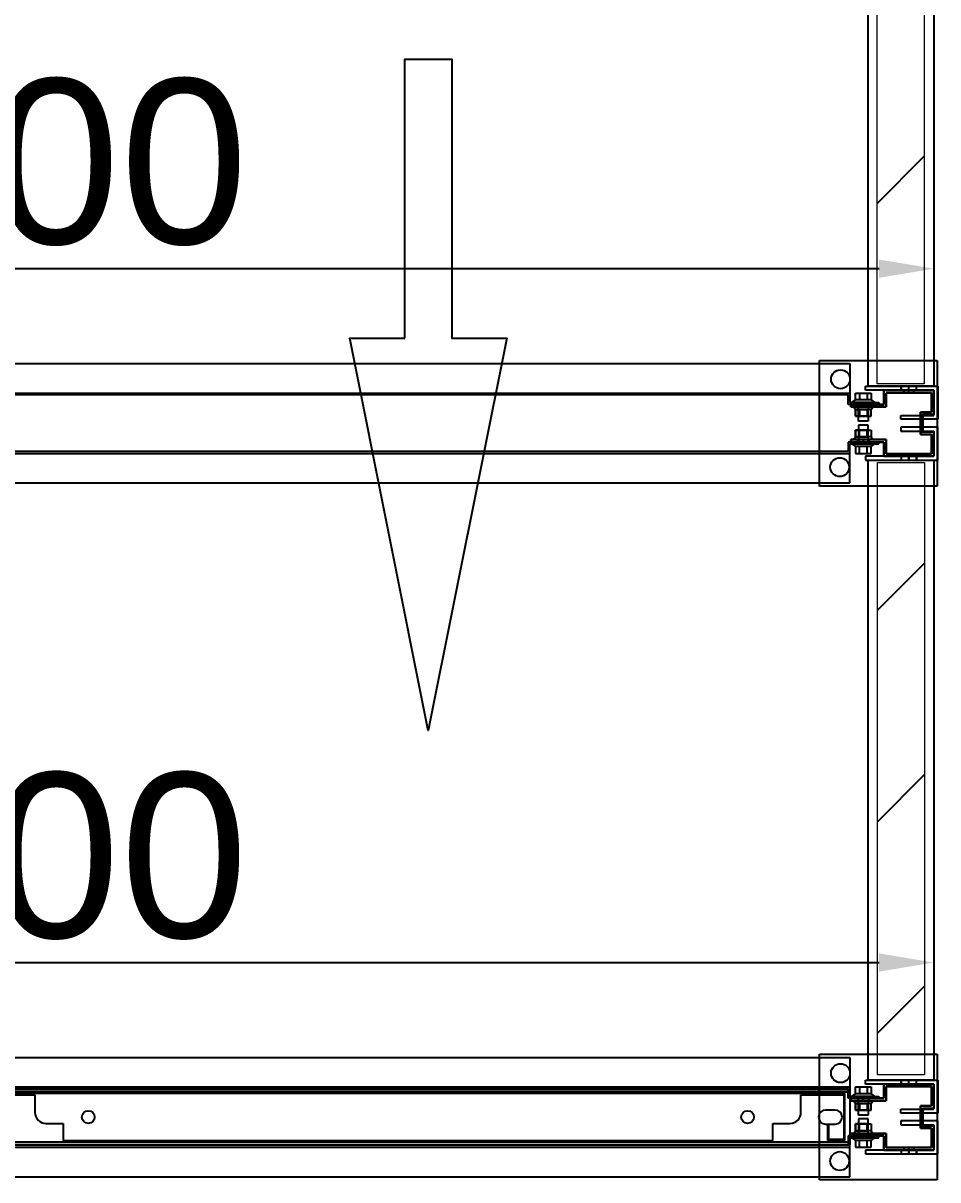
# Model space of a CAD drawing. Header units: millimetres. Extents: x 15382 to 37298, y 7351 to 31127.
# Drawn here: x 31475 to 32057, y 20305 to 21041 of the extents above; entities that cross this region are included whole.
import ezdxf

# ---------------------------------------------------------------- set-up
doc = ezdxf.new("R2010")
doc.units = ezdxf.units.MM
doc.layers.add('10', color=40, linetype='Continuous', lineweight=0)
for name, color, linetype in [('111', 7, 'Continuous'), ('113', 3, 'Continuous'), ('114', 6, 'Continuous'), ('115', 30, 'Continuous'), ('116', 12, 'Continuous'), ('444-2', 5, 'Continuous'), ('544-1', 40, 'Continuous'), ('6', 7, 'Continuous'), ('M40', 3, 'Continuous'), ('M6', 7, 'Continuous'), ('動線', 6, 'Continuous'), ('標註', 252, 'Continuous')]:
    doc.layers.add(name, color=color, linetype=linetype)
doc.styles.get("Standard").update_dxf_attribs({"font": 'arial.ttf'})
doc.dimstyles.new('ISO-25', dxfattribs={"dimtxt": 2.5, "dimasz": 2.5, "dimexe": 1.25, "dimexo": 0.625, "dimtad": 1, "dimtxsty": 'Standard', "dimcen": 2.5, "dimadec": 0, "dimazin": 0, "dimtfac": 1, "dimtmove": 0, "dimatfit": 3, "dimfxl": 1, "dimarcsym": 0})

# ---------------------------------------------------------------- blocks, each defined once
blk = doc.blocks.new('*D668')
at = {"layer": 'Defpoints', "color": 0, "transparency": 16777216}
for p in [(32054.82, 20885.02), (32054.82, 20885.02), (30854.82, 20778.73)]:
    blk.add_point(p, dxfattribs=at)
at = {"layer": '標註', "color": 0, "lineweight": -2, "transparency": 16777216}
for p, q in [((30854.82, 20785.73), (30854.82, 20920.02)), ((30889.82, 20885.02), (32019.82, 20885.02)), ((32054.82, 20878.02), (32054.82, 20850.02))]:
    blk.add_line(p, q, dxfattribs=at)
at = {"layer": '標註', "color": 0, "transparency": 16777216}
for points in [[(30889.82, 20890.85), (30889.82, 20879.18), (30854.82, 20885.02)], [(32019.82, 20890.85), (32019.82, 20879.18), (32054.82, 20885.02)]]:
    blk.add_solid(points, dxfattribs=at)
at = {"layer": '標註', "color": 0, "transparency": 16777216, "insert": (31454.82, 20952.63), "char_height": 105, "attachment_point": 5}
blk.add_mtext('1200', dxfattribs=at)
blk = doc.blocks.new('*D658')
at = {"layer": 'Defpoints', "color": 0, "transparency": 16777216}
for p in [(32054.82, 20443.02), (32054.82, 20443.02), (30854.82, 20336.73)]:
    blk.add_point(p, dxfattribs=at)
at = {"layer": '標註', "color": 0, "lineweight": -2, "transparency": 16777216}
for p, q in [((30854.82, 20343.73), (30854.82, 20478.02)), ((30889.82, 20443.02), (32019.82, 20443.02)), ((32054.82, 20436.02), (32054.82, 20408.02))]:
    blk.add_line(p, q, dxfattribs=at)
at = {"layer": '標註', "color": 0, "transparency": 16777216}
for points in [[(30889.82, 20448.85), (30889.82, 20437.18), (30854.82, 20443.02)], [(32019.82, 20448.85), (32019.82, 20437.18), (32054.82, 20443.02)]]:
    blk.add_solid(points, dxfattribs=at)
at = {"layer": '標註', "color": 0, "transparency": 16777216, "insert": (31454.82, 20510.63), "char_height": 105, "attachment_point": 5}
blk.add_mtext('1200', dxfattribs=at)

msp = doc.modelspace()

# ---------------------------------------------------------------- linework, layer by layer
at = {"layer": '10'}
for p, q in [((32018.586, 20811.565), (32018.586, 21531.565)), ((32048.586, 21531.565), (32048.586, 20811.565)), ((32048.586, 20811.565), (32018.586, 20811.565)), ((32018.818, 20371.565), (32018.818, 20761.565)), ((32018.818, 20761.565), (32048.818, 20761.565)), ((32048.818, 20761.565), (32048.818, 20371.565)), ((32048.818, 20371.565), (32018.818, 20371.565))]:
    msp.add_line(p, q, dxfattribs=at)
at = {"layer": '111'}
for p, q in [((30907.317, 20362.165), (32001.317, 20362.165)), ((32001.317, 20362.165), (32001.317, 20326.965)), ((31991.817, 20349.065), (31985.817, 20349.065)), ((31981.317, 20344.565), (31981.317, 20344.565)), ((31985.817, 20340.065), (31991.817, 20340.065)), ((31996.317, 20344.565), (31996.317, 20344.565)), ((32001.317, 20326.965), (30907.317, 20326.965))]:
    msp.add_line(p, q, dxfattribs=at)
for centre, start, end in [((31985.817, 20344.565), 90, 180), ((31991.817, 20344.565), 0, 90), ((31985.817, 20344.565), 180, 270), ((31991.817, 20344.565), 270, 0)]:
    msp.add_arc(centre, 4.5, start, end, dxfattribs=at)
at = {"layer": '113'}
for p, q in [((31981.817, 20746.565), (31981.817, 20826.565)), ((31981.817, 20826.565), (32056.817, 20826.565)), ((32056.817, 20826.565), (32056.817, 20746.565)), ((32056.817, 20746.565), (31981.817, 20746.565)), ((31981.817, 20304.565), (31981.817, 20384.565)), ((31981.817, 20384.565), (32056.817, 20384.565)), ((32056.817, 20384.565), (32056.817, 20304.565)), ((32056.817, 20304.565), (31981.817, 20304.565))]:
    msp.add_line(p, q, dxfattribs=at)
at = {"layer": '113', "lineweight": -3}
for centre in [(31995.317, 20814.565), (31994.817, 20758.565), (31995.317, 20372.565), (31994.817, 20316.565)]:
    msp.add_circle(centre, 6, dxfattribs=at)
at = {"layer": '114'}
for points in [[(32012.817, 20810.065), (32012.817, 21535.065), (32054.817, 21535.065), (32054.817, 20810.065)], [(32012.817, 20368.065), (32012.817, 20763.065), (32054.817, 20763.065), (32054.817, 20368.065)]]:
    msp.add_lwpolyline(points, close=True, dxfattribs=at)
at = {"layer": '115'}
for p, q in [((30908.317, 20824.565), (32001.317, 20824.565)), ((32001.317, 20824.565), (32001.317, 20799.765)), ((30908.317, 20805.765), (32001.317, 20805.765)), ((32000.117, 20804.565), (30909.517, 20804.565)), ((32000.117, 20804.565), (30909.517, 20804.565)), ((32000.117, 20798.565), (32000.117, 20804.565)), ((32000.117, 20798.565), (32000.117, 20804.565)), ((32001.317, 20805.765), (32001.317, 20799.765)), ((32019.817, 20798.565), (32000.117, 20798.565)), ((32019.817, 20798.565), (32000.117, 20798.565)), ((32001.317, 20799.765), (32019.817, 20799.765)), ((32001.317, 20799.765), (32019.817, 20799.765)), ((32019.817, 20799.765), (32019.817, 20798.565)), ((32019.817, 20799.765), (32019.817, 20798.565)), ((32019.817, 20774.565), (32000.117, 20774.565)), ((32000.117, 20774.565), (32000.117, 20768.565)), ((32019.817, 20774.565), (32000.117, 20774.565)), ((32000.117, 20774.565), (32000.117, 20768.565)), ((32001.317, 20773.365), (32019.817, 20773.365)), ((32001.317, 20767.365), (32001.317, 20773.365)), ((32001.317, 20773.365), (32019.817, 20773.365)), ((32001.317, 20748.565), (32001.317, 20773.365)), ((32019.817, 20773.365), (32019.817, 20774.565)), ((32019.817, 20773.365), (32019.817, 20774.565)), ((30908.317, 20767.365), (32001.317, 20767.365)), ((32000.117, 20768.565), (30909.517, 20768.565)), ((32000.117, 20768.565), (30909.517, 20768.565)), ((30908.317, 20748.565), (32001.317, 20748.565)), ((30908.317, 20382.565), (32001.317, 20382.565)), ((32001.317, 20382.565), (32001.317, 20357.765)), ((30908.317, 20363.765), (32001.317, 20363.765)), ((32000.117, 20362.565), (30909.517, 20362.565)), ((32000.117, 20362.565), (30909.517, 20362.565)), ((32000.117, 20356.565), (32000.117, 20362.565)), ((32000.117, 20356.565), (32000.117, 20362.565)), ((32001.317, 20363.765), (32001.317, 20357.765)), ((32019.817, 20356.565), (32000.117, 20356.565)), ((32019.817, 20356.565), (32000.117, 20356.565)), ((32001.317, 20357.765), (32019.817, 20357.765)), ((32001.317, 20357.765), (32019.817, 20357.765)), ((32019.817, 20357.765), (32019.817, 20356.565)), ((32019.817, 20357.765), (32019.817, 20356.565)), ((32019.817, 20332.565), (32000.117, 20332.565)), ((32000.117, 20332.565), (32000.117, 20326.565)), ((32019.817, 20332.565), (32000.117, 20332.565)), ((32000.117, 20332.565), (32000.117, 20326.565)), ((32001.317, 20331.365), (32019.817, 20331.365)), ((32001.317, 20325.365), (32001.317, 20331.365)), ((32001.317, 20331.365), (32019.817, 20331.365)), ((32001.317, 20306.565), (32001.317, 20331.365)), ((32019.817, 20331.365), (32019.817, 20332.565)), ((32019.817, 20331.365), (32019.817, 20332.565)), ((30908.317, 20325.365), (32001.317, 20325.365)), ((32000.117, 20326.565), (30909.517, 20326.565)), ((32000.117, 20326.565), (30909.517, 20326.565)), ((30908.317, 20306.565), (32001.317, 20306.565))]:
    msp.add_line(p, q, dxfattribs=at)
at = {"layer": '115', "lineweight": -3}
for p, q in [((32013.317, 20799.765), (32006.317, 20799.765)), ((32006.317, 20799.765), (32006.317, 20798.565)), ((32009.817, 20799.765), (32006.317, 20799.765)), ((32006.317, 20799.765), (32006.317, 20798.565)), ((32006.317, 20798.565), (32013.317, 20798.565)), ((32006.317, 20798.565), (32009.817, 20798.565)), ((32009.817, 20798.565), (32009.817, 20799.765)), ((32013.317, 20798.565), (32013.317, 20799.765)), ((32006.317, 20773.365), (32006.317, 20774.565)), ((32006.317, 20774.565), (32013.317, 20774.565)), ((32006.317, 20773.365), (32006.317, 20774.565)), ((32006.317, 20774.565), (32009.817, 20774.565)), ((32013.317, 20773.365), (32006.317, 20773.365)), ((32009.817, 20773.365), (32006.317, 20773.365)), ((32009.817, 20774.565), (32009.817, 20773.365)), ((32013.317, 20774.565), (32013.317, 20773.365)), ((32013.317, 20357.765), (32006.317, 20357.765)), ((32006.317, 20357.765), (32006.317, 20356.565)), ((32009.817, 20357.765), (32006.317, 20357.765)), ((32006.317, 20357.765), (32006.317, 20356.565)), ((32006.317, 20356.565), (32013.317, 20356.565)), ((32006.317, 20356.565), (32009.817, 20356.565)), ((32009.817, 20356.565), (32009.817, 20357.765)), ((32013.317, 20356.565), (32013.317, 20357.765)), ((32006.317, 20331.365), (32006.317, 20332.565)), ((32006.317, 20332.565), (32013.317, 20332.565)), ((32006.317, 20331.365), (32006.317, 20332.565)), ((32006.317, 20332.565), (32009.817, 20332.565)), ((32013.317, 20331.365), (32006.317, 20331.365)), ((32009.817, 20331.365), (32006.317, 20331.365)), ((32009.817, 20332.565), (32009.817, 20331.365)), ((32013.317, 20332.565), (32013.317, 20331.365))]:
    msp.add_line(p, q, dxfattribs=at)
at = {"layer": '116'}
for p, q in [((32011.317, 20807.565), (32011.317, 20810.065)), ((32011.317, 20810.065), (32057.317, 20810.065)), ((32033.839, 20807.565), (32033.839, 20810.065)), ((32038.817, 20807.565), (32038.817, 20810.065)), ((32043.796, 20807.565), (32043.796, 20810.065)), ((32057.317, 20810.065), (32057.317, 20790.565)), ((32054.817, 20807.565), (32011.317, 20807.565)), ((32054.817, 20791.565), (32054.817, 20807.565)), ((32033.817, 20789.065), (32033.817, 20791.565)), ((32033.817, 20791.565), (32054.817, 20791.565)), ((32057.317, 20789.065), (32033.817, 20789.065)), ((32057.317, 20791.565), (32057.317, 20789.065)), ((32057.317, 20784.065), (32033.817, 20784.065)), ((32033.817, 20784.065), (32033.817, 20781.565)), ((32033.817, 20781.565), (32054.817, 20781.565)), ((32054.817, 20781.565), (32054.817, 20765.565)), ((32057.317, 20781.565), (32057.317, 20784.065)), ((32057.317, 20763.065), (32057.317, 20782.565)), ((32054.817, 20765.565), (32011.317, 20765.565)), ((32011.317, 20765.565), (32011.317, 20763.065)), ((32033.839, 20765.565), (32033.839, 20763.065)), ((32038.817, 20765.565), (32038.817, 20763.065)), ((32043.796, 20765.565), (32043.796, 20763.065)), ((32011.317, 20763.065), (32057.317, 20763.065)), ((32011.317, 20365.565), (32011.317, 20368.065)), ((32011.317, 20368.065), (32057.317, 20368.065)), ((32033.839, 20365.565), (32033.839, 20368.065)), ((32038.817, 20365.565), (32038.817, 20368.065)), ((32043.796, 20365.565), (32043.796, 20368.065)), ((32057.317, 20368.065), (32057.317, 20348.565)), ((32054.817, 20365.565), (32011.317, 20365.565)), ((32054.817, 20349.565), (32054.817, 20365.565)), ((32033.817, 20347.065), (32033.817, 20349.565)), ((32033.817, 20349.565), (32054.817, 20349.565)), ((32057.317, 20347.065), (32033.817, 20347.065)), ((32057.317, 20349.565), (32057.317, 20347.065)), ((32057.317, 20342.065), (32033.817, 20342.065)), ((32033.817, 20342.065), (32033.817, 20339.565)), ((32033.817, 20339.565), (32054.817, 20339.565)), ((32054.817, 20339.565), (32054.817, 20323.565)), ((32057.317, 20339.565), (32057.317, 20342.065)), ((32057.317, 20321.065), (32057.317, 20340.565)), ((32054.817, 20323.565), (32011.317, 20323.565)), ((32011.317, 20323.565), (32011.317, 20321.065)), ((32033.839, 20323.565), (32033.839, 20321.065)), ((32038.817, 20323.565), (32038.817, 20321.065)), ((32043.796, 20323.565), (32043.796, 20321.065)), ((32011.317, 20321.065), (32057.317, 20321.065))]:
    msp.add_line(p, q, dxfattribs=at)
at = {"layer": '116', "lineweight": -3}
for p, q in [((32043.796, 20810.065), (32033.839, 20810.065)), ((32033.839, 20810.065), (32033.839, 20807.565)), ((32038.817, 20810.065), (32033.839, 20810.065)), ((32033.839, 20810.065), (32033.839, 20807.565)), ((32038.817, 20807.565), (32038.817, 20810.065)), ((32043.796, 20807.565), (32043.796, 20810.065)), ((32033.839, 20807.565), (32043.796, 20807.565)), ((32033.839, 20807.565), (32038.817, 20807.565)), ((32038.817, 20765.565), (32033.839, 20765.565)), ((32033.839, 20765.565), (32033.839, 20763.065)), ((32043.796, 20765.565), (32033.839, 20765.565)), ((32033.839, 20765.565), (32033.839, 20763.065)), ((32038.817, 20763.065), (32038.817, 20765.565)), ((32043.796, 20763.065), (32043.796, 20765.565)), ((32033.839, 20763.065), (32038.817, 20763.065)), ((32033.839, 20763.065), (32043.796, 20763.065)), ((32043.796, 20368.065), (32033.839, 20368.065)), ((32033.839, 20368.065), (32033.839, 20365.565)), ((32038.817, 20368.065), (32033.839, 20368.065)), ((32033.839, 20368.065), (32033.839, 20365.565)), ((32038.817, 20365.565), (32038.817, 20368.065)), ((32043.796, 20365.565), (32043.796, 20368.065)), ((32033.839, 20365.565), (32043.796, 20365.565)), ((32033.839, 20365.565), (32038.817, 20365.565)), ((32038.817, 20323.565), (32033.839, 20323.565)), ((32033.839, 20323.565), (32033.839, 20321.065)), ((32043.796, 20323.565), (32033.839, 20323.565)), ((32033.839, 20323.565), (32033.839, 20321.065)), ((32038.817, 20321.065), (32038.817, 20323.565)), ((32043.796, 20321.065), (32043.796, 20323.565)), ((32033.839, 20321.065), (32038.817, 20321.065)), ((32033.839, 20321.065), (32043.796, 20321.065))]:
    msp.add_line(p, q, dxfattribs=at)
at = {"layer": '444-2'}
for p, q in [((31998.117, 20359.565), (31454.117, 20359.565)), ((31998.117, 20359.565), (31997.317, 20359.565)), ((31998.117, 20358.765), (31998.117, 20359.565)), ((31998.117, 20329.565), (31998.117, 20359.565)), ((31454.917, 20358.765), (31482.117, 20358.765)), ((31482.117, 20358.765), (31482.117, 20347.565)), ((31970.117, 20347.565), (31970.117, 20358.765)), ((31970.117, 20358.765), (31997.317, 20358.765)), ((31997.317, 20358.765), (31997.317, 20330.365)), ((31489.117, 20340.565), (31500.117, 20340.565)), ((31500.117, 20340.565), (31500.117, 20329.565)), ((31952.117, 20329.565), (31952.117, 20340.565)), ((31952.117, 20340.565), (31963.117, 20340.565)), ((31987.917, 20339.565), (31987.117, 20339.565)), ((31987.117, 20339.565), (31987.117, 20329.565)), ((31987.917, 20330.365), (31987.917, 20339.565)), ((31997.317, 20330.365), (31987.917, 20330.365)), ((31500.117, 20329.565), (31952.117, 20329.565)), ((31987.117, 20329.565), (31998.117, 20329.565))]:
    msp.add_line(p, q, dxfattribs=at)
for centre in [(31516.117, 20344.565), (31936.117, 20344.565)]:
    msp.add_circle(centre, 4, dxfattribs=at)
for centre, start, end in [((31489.117, 20347.565), 180, 270), ((31963.117, 20347.565), 270, 0)]:
    msp.add_arc(centre, 7, start, end, dxfattribs=at)
at = {"layer": '544-1', "linetype": 'Continuous'}
for p, q in [((32018.586, 20926.613), (32048.586, 20956.613)), ((32018.818, 20667.437), (32048.818, 20697.437)), ((32018.818, 20532.733), (32048.818, 20562.733)), ((32018.818, 20398.029), (32048.818, 20428.029))]:
    msp.add_line(p, q, dxfattribs=at)
at = {"layer": '6'}
for p, q in [((32001.317, 20362.165), (30907.317, 20362.165)), ((30907.317, 20360.565), (32001.317, 20360.565)), ((32001.317, 20360.565), (32001.317, 20362.165)), ((32001.317, 20328.565), (30907.317, 20328.565)), ((30907.317, 20326.965), (32001.317, 20326.965)), ((32001.317, 20326.965), (32001.317, 20328.565))]:
    msp.add_line(p, q, dxfattribs=at)
at = {"layer": 'M40'}
for p, q in [((32022.817, 20798.565), (32022.817, 20807.565)), ((32022.817, 20807.565), (32054.817, 20807.565)), ((32054.817, 20807.565), (32022.817, 20807.565)), ((32022.817, 20807.565), (32022.817, 20798.565)), ((32053.217, 20805.965), (32024.417, 20805.965)), ((32024.417, 20805.965), (32024.417, 20796.965)), ((32024.417, 20796.965), (32024.417, 20805.965)), ((32024.417, 20805.965), (32053.217, 20805.965)), ((32035.567, 20805.965), (32035.567, 20807.565)), ((32038.817, 20805.965), (32038.817, 20807.565)), ((32042.067, 20805.965), (32042.067, 20807.565)), ((32053.217, 20793.665), (32053.217, 20805.965)), ((32053.217, 20805.965), (32053.217, 20793.665)), ((32054.817, 20807.565), (32054.817, 20792.065)), ((32054.817, 20792.065), (32054.817, 20807.565)), ((32001.817, 20796.965), (32001.817, 20798.565)), ((32001.817, 20798.565), (32022.817, 20798.565)), ((32022.817, 20798.565), (32001.817, 20798.565)), ((32001.817, 20798.565), (32001.817, 20796.965)), ((32024.417, 20796.965), (32001.817, 20796.965)), ((32001.817, 20796.965), (32024.417, 20796.965)), ((32006.317, 20798.565), (32006.317, 20796.965)), ((32009.817, 20798.565), (32009.817, 20796.965)), ((32013.317, 20798.565), (32013.317, 20796.965)), ((32024.417, 20796.965), (32022.817, 20796.965)), ((32024.417, 20798.565), (32024.417, 20796.965)), ((32046.217, 20779.465), (32046.217, 20793.665)), ((32046.217, 20793.665), (32053.217, 20793.665)), ((32053.217, 20793.665), (32046.217, 20793.665)), ((32046.217, 20793.665), (32046.217, 20779.465)), ((32054.817, 20792.065), (32047.817, 20792.065)), ((32047.817, 20792.065), (32047.817, 20781.065)), ((32047.817, 20781.065), (32047.817, 20792.065)), ((32047.817, 20792.065), (32054.817, 20792.065)), ((32047.817, 20781.065), (32046.217, 20781.065)), ((32053.217, 20779.465), (32046.217, 20779.465)), ((32046.217, 20779.465), (32053.217, 20779.465)), ((32047.817, 20781.065), (32054.817, 20781.065)), ((32054.817, 20781.065), (32047.817, 20781.065)), ((32053.217, 20767.165), (32053.217, 20779.465)), ((32053.217, 20779.465), (32053.217, 20767.165)), ((32054.817, 20781.065), (32054.817, 20765.565)), ((32054.817, 20765.565), (32054.817, 20781.065)), ((32001.817, 20774.565), (32001.817, 20776.165)), ((32001.817, 20776.165), (32024.417, 20776.165)), ((32024.417, 20776.165), (32001.817, 20776.165)), ((32001.817, 20776.165), (32001.817, 20774.565)), ((32022.817, 20774.565), (32001.817, 20774.565)), ((32001.817, 20774.565), (32022.817, 20774.565)), ((32006.317, 20776.165), (32006.317, 20774.565)), ((32009.817, 20776.165), (32009.817, 20774.565)), ((32013.317, 20776.165), (32013.317, 20774.565)), ((32024.417, 20776.165), (32022.817, 20776.165)), ((32022.817, 20765.565), (32022.817, 20774.565)), ((32022.817, 20774.565), (32022.817, 20765.565)), ((32024.417, 20776.165), (32024.417, 20767.165)), ((32024.417, 20774.565), (32024.417, 20776.165)), ((32024.417, 20767.165), (32024.417, 20776.165)), ((32054.817, 20765.565), (32022.817, 20765.565)), ((32022.817, 20765.565), (32054.817, 20765.565)), ((32024.417, 20767.165), (32053.217, 20767.165)), ((32053.217, 20767.165), (32024.417, 20767.165)), ((32022.817, 20356.565), (32022.817, 20365.565)), ((32022.817, 20365.565), (32054.817, 20365.565)), ((32054.817, 20365.565), (32022.817, 20365.565)), ((32022.817, 20365.565), (32022.817, 20356.565)), ((32053.217, 20363.965), (32024.417, 20363.965)), ((32024.417, 20363.965), (32024.417, 20354.965)), ((32024.417, 20354.965), (32024.417, 20363.965)), ((32024.417, 20363.965), (32053.217, 20363.965)), ((32035.567, 20363.965), (32035.567, 20365.565)), ((32038.817, 20363.965), (32038.817, 20365.565)), ((32042.067, 20363.965), (32042.067, 20365.565)), ((32053.217, 20351.665), (32053.217, 20363.965)), ((32053.217, 20363.965), (32053.217, 20351.665)), ((32054.817, 20365.565), (32054.817, 20350.065)), ((32054.817, 20350.065), (32054.817, 20365.565)), ((32001.817, 20354.965), (32001.817, 20356.565)), ((32001.817, 20356.565), (32022.817, 20356.565)), ((32022.817, 20356.565), (32001.817, 20356.565)), ((32001.817, 20356.565), (32001.817, 20354.965)), ((32024.417, 20354.965), (32001.817, 20354.965)), ((32001.817, 20354.965), (32024.417, 20354.965)), ((32006.317, 20356.565), (32006.317, 20354.965)), ((32009.817, 20356.565), (32009.817, 20354.965)), ((32013.317, 20356.565), (32013.317, 20354.965)), ((32024.417, 20354.965), (32022.817, 20354.965)), ((32024.417, 20356.565), (32024.417, 20354.965)), ((32046.217, 20337.465), (32046.217, 20351.665)), ((32046.217, 20351.665), (32053.217, 20351.665)), ((32053.217, 20351.665), (32046.217, 20351.665)), ((32046.217, 20351.665), (32046.217, 20337.465)), ((32054.817, 20350.065), (32047.817, 20350.065)), ((32047.817, 20350.065), (32047.817, 20339.065)), ((32047.817, 20339.065), (32047.817, 20350.065)), ((32047.817, 20350.065), (32054.817, 20350.065)), ((32047.817, 20339.065), (32046.217, 20339.065)), ((32053.217, 20337.465), (32046.217, 20337.465)), ((32046.217, 20337.465), (32053.217, 20337.465)), ((32047.817, 20339.065), (32054.817, 20339.065)), ((32054.817, 20339.065), (32047.817, 20339.065)), ((32053.217, 20325.165), (32053.217, 20337.465)), ((32053.217, 20337.465), (32053.217, 20325.165)), ((32054.817, 20339.065), (32054.817, 20323.565)), ((32054.817, 20323.565), (32054.817, 20339.065)), ((32001.817, 20332.565), (32001.817, 20334.165)), ((32001.817, 20334.165), (32024.417, 20334.165)), ((32024.417, 20334.165), (32001.817, 20334.165)), ((32001.817, 20334.165), (32001.817, 20332.565)), ((32022.817, 20332.565), (32001.817, 20332.565)), ((32001.817, 20332.565), (32022.817, 20332.565)), ((32006.317, 20334.165), (32006.317, 20332.565)), ((32009.817, 20334.165), (32009.817, 20332.565)), ((32013.317, 20334.165), (32013.317, 20332.565)), ((32024.417, 20334.165), (32022.817, 20334.165)), ((32022.817, 20323.565), (32022.817, 20332.565)), ((32022.817, 20332.565), (32022.817, 20323.565)), ((32024.417, 20334.165), (32024.417, 20325.165)), ((32024.417, 20332.565), (32024.417, 20334.165)), ((32024.417, 20325.165), (32024.417, 20334.165)), ((32054.817, 20323.565), (32022.817, 20323.565)), ((32022.817, 20323.565), (32054.817, 20323.565)), ((32024.417, 20325.165), (32053.217, 20325.165)), ((32053.217, 20325.165), (32024.417, 20325.165))]:
    msp.add_line(p, q, dxfattribs=at)
at = {"layer": 'M40', "lineweight": -3}
for p, q in [((32042.067, 20807.565), (32035.567, 20807.565)), ((32035.567, 20807.565), (32035.567, 20805.965)), ((32038.817, 20807.565), (32035.567, 20807.565)), ((32035.567, 20807.565), (32035.567, 20805.965)), ((32035.567, 20805.965), (32042.067, 20805.965)), ((32035.567, 20805.965), (32038.817, 20805.965)), ((32038.817, 20805.965), (32038.817, 20807.565)), ((32042.067, 20805.965), (32042.067, 20807.565)), ((32013.317, 20798.565), (32006.317, 20798.565)), ((32006.317, 20798.565), (32006.317, 20796.965)), ((32009.817, 20798.565), (32006.317, 20798.565)), ((32006.317, 20798.565), (32006.317, 20796.965)), ((32006.317, 20796.965), (32013.317, 20796.965)), ((32006.317, 20796.965), (32009.817, 20796.965)), ((32009.817, 20796.965), (32009.817, 20798.565)), ((32013.317, 20796.965), (32013.317, 20798.565)), ((32046.217, 20781.065), (32046.217, 20792.065)), ((32046.217, 20792.065), (32047.817, 20792.065)), ((32047.817, 20792.065), (32047.817, 20781.065)), ((32046.217, 20786.565), (32046.217, 20781.065)), ((32047.817, 20786.565), (32046.217, 20786.565)), ((32047.817, 20781.065), (32046.217, 20781.065)), ((32046.217, 20781.065), (32047.817, 20781.065)), ((32047.817, 20781.065), (32047.817, 20786.565)), ((32006.317, 20774.565), (32006.317, 20776.165)), ((32006.317, 20776.165), (32013.317, 20776.165)), ((32006.317, 20774.565), (32006.317, 20776.165)), ((32006.317, 20776.165), (32009.817, 20776.165)), ((32013.317, 20774.565), (32006.317, 20774.565)), ((32009.817, 20774.565), (32006.317, 20774.565)), ((32009.817, 20776.165), (32009.817, 20774.565)), ((32013.317, 20776.165), (32013.317, 20774.565)), ((32042.067, 20767.165), (32035.567, 20767.165)), ((32035.567, 20767.165), (32035.567, 20765.565)), ((32038.817, 20767.165), (32035.567, 20767.165)), ((32035.567, 20767.165), (32035.567, 20765.565)), ((32035.567, 20765.565), (32042.067, 20765.565)), ((32035.567, 20765.565), (32038.817, 20765.565)), ((32038.817, 20765.565), (32038.817, 20767.165)), ((32042.067, 20765.565), (32042.067, 20767.165)), ((32042.067, 20365.565), (32035.567, 20365.565)), ((32035.567, 20365.565), (32035.567, 20363.965)), ((32038.817, 20365.565), (32035.567, 20365.565)), ((32035.567, 20365.565), (32035.567, 20363.965)), ((32035.567, 20363.965), (32042.067, 20363.965)), ((32035.567, 20363.965), (32038.817, 20363.965)), ((32038.817, 20363.965), (32038.817, 20365.565)), ((32042.067, 20363.965), (32042.067, 20365.565)), ((32013.317, 20356.565), (32006.317, 20356.565)), ((32006.317, 20356.565), (32006.317, 20354.965)), ((32009.817, 20356.565), (32006.317, 20356.565)), ((32006.317, 20356.565), (32006.317, 20354.965)), ((32006.317, 20354.965), (32013.317, 20354.965)), ((32006.317, 20354.965), (32009.817, 20354.965)), ((32009.817, 20354.965), (32009.817, 20356.565)), ((32013.317, 20354.965), (32013.317, 20356.565)), ((32046.217, 20339.065), (32046.217, 20350.065)), ((32046.217, 20350.065), (32047.817, 20350.065)), ((32047.817, 20350.065), (32047.817, 20339.065)), ((32046.217, 20344.565), (32046.217, 20339.065)), ((32047.817, 20344.565), (32046.217, 20344.565)), ((32047.817, 20339.065), (32046.217, 20339.065)), ((32046.217, 20339.065), (32047.817, 20339.065)), ((32047.817, 20339.065), (32047.817, 20344.565)), ((32006.317, 20332.565), (32006.317, 20334.165)), ((32006.317, 20334.165), (32013.317, 20334.165)), ((32006.317, 20332.565), (32006.317, 20334.165)), ((32006.317, 20334.165), (32009.817, 20334.165)), ((32013.317, 20332.565), (32006.317, 20332.565)), ((32009.817, 20332.565), (32006.317, 20332.565)), ((32009.817, 20334.165), (32009.817, 20332.565)), ((32013.317, 20334.165), (32013.317, 20332.565)), ((32042.067, 20325.165), (32035.567, 20325.165)), ((32035.567, 20325.165), (32035.567, 20323.565)), ((32038.817, 20325.165), (32035.567, 20325.165)), ((32035.567, 20325.165), (32035.567, 20323.565)), ((32035.567, 20323.565), (32042.067, 20323.565)), ((32035.567, 20323.565), (32038.817, 20323.565)), ((32038.817, 20323.565), (32038.817, 20325.165)), ((32042.067, 20323.565), (32042.067, 20325.165))]:
    msp.add_line(p, q, dxfattribs=at)
at = {"layer": 'M6'}
for p, q in [((32004.817, 20801.465), (32004.817, 20805.765)), ((32004.817, 20805.765), (32014.817, 20805.765)), ((32004.817, 20801.465), (32004.817, 20805.765)), ((32004.817, 20805.765), (32014.817, 20805.765)), ((32007.317, 20805.765), (32007.317, 20801.465)), ((32012.317, 20805.765), (32012.317, 20801.465)), ((32014.817, 20805.765), (32014.817, 20801.465)), ((32014.817, 20805.765), (32014.817, 20801.465)), ((32002.817, 20799.965), (32004.817, 20801.465)), ((32002.817, 20799.765), (32002.817, 20799.965)), ((32006.817, 20799.765), (32002.817, 20799.765)), ((32015.817, 20796.965), (32003.817, 20796.965)), ((32003.817, 20796.965), (32003.817, 20796.765)), ((32003.817, 20796.765), (32004.817, 20795.265)), ((32014.817, 20801.465), (32004.817, 20801.465)), ((32004.817, 20795.265), (32004.817, 20790.965)), ((32014.817, 20795.265), (32004.817, 20795.265)), ((32004.817, 20795.265), (32004.817, 20790.965)), ((32004.817, 20790.965), (32004.817, 20795.265)), ((32004.817, 20795.265), (32012.317, 20795.265)), ((32006.817, 20787.765), (32006.817, 20799.765)), ((32014.817, 20795.265), (32007.317, 20795.265)), ((32007.317, 20795.265), (32007.317, 20790.965)), ((32012.317, 20795.265), (32012.317, 20790.965)), ((32012.817, 20799.765), (32012.817, 20787.765)), ((32016.817, 20799.765), (32012.817, 20799.765)), ((32014.817, 20801.465), (32016.817, 20799.965)), ((32014.817, 20795.265), (32015.817, 20796.765)), ((32014.817, 20790.965), (32014.817, 20795.265)), ((32014.817, 20790.965), (32014.817, 20795.265)), ((32014.817, 20790.965), (32014.817, 20795.265)), ((32015.817, 20796.765), (32015.817, 20796.965)), ((32016.817, 20799.965), (32016.817, 20799.765)), ((32004.817, 20790.965), (32014.817, 20790.965)), ((32004.817, 20790.965), (32014.817, 20790.965)), ((32012.317, 20790.965), (32004.817, 20790.965)), ((32012.817, 20787.765), (32006.817, 20787.765)), ((32007.317, 20790.965), (32014.817, 20790.965)), ((32004.817, 20777.865), (32004.817, 20782.165)), ((32004.817, 20782.165), (32014.817, 20782.165)), ((32004.817, 20777.865), (32004.817, 20782.165)), ((32004.817, 20782.165), (32014.817, 20782.165)), ((32004.817, 20782.165), (32004.817, 20777.865)), ((32012.317, 20782.165), (32004.817, 20782.165)), ((32012.817, 20785.365), (32006.817, 20785.365)), ((32006.817, 20785.365), (32006.817, 20773.365)), ((32007.317, 20777.865), (32007.317, 20782.165)), ((32007.317, 20782.165), (32014.817, 20782.165)), ((32012.317, 20777.865), (32012.317, 20782.165)), ((32012.817, 20773.365), (32012.817, 20785.365)), ((32014.817, 20782.165), (32014.817, 20777.865)), ((32014.817, 20782.165), (32014.817, 20777.865)), ((32014.817, 20782.165), (32014.817, 20777.865)), ((32006.817, 20773.365), (32002.817, 20773.365)), ((32002.817, 20773.365), (32002.817, 20773.165)), ((32002.817, 20773.165), (32004.817, 20771.665)), ((32003.817, 20776.365), (32004.817, 20777.865)), ((32003.817, 20776.165), (32003.817, 20776.365)), ((32015.817, 20776.165), (32003.817, 20776.165)), ((32014.817, 20777.865), (32004.817, 20777.865)), ((32004.817, 20777.865), (32012.317, 20777.865)), ((32014.817, 20777.865), (32007.317, 20777.865)), ((32016.817, 20773.365), (32012.817, 20773.365)), ((32014.817, 20777.865), (32015.817, 20776.365)), ((32014.817, 20771.665), (32016.817, 20773.165)), ((32015.817, 20776.365), (32015.817, 20776.165)), ((32016.817, 20773.165), (32016.817, 20773.365)), ((32004.817, 20771.665), (32004.817, 20767.365)), ((32014.817, 20771.665), (32004.817, 20771.665)), ((32004.817, 20771.665), (32004.817, 20767.365)), ((32004.817, 20767.365), (32014.817, 20767.365)), ((32004.817, 20767.365), (32014.817, 20767.365)), ((32007.317, 20767.365), (32007.317, 20771.665)), ((32012.317, 20767.365), (32012.317, 20771.665)), ((32014.817, 20767.365), (32014.817, 20771.665)), ((32014.817, 20767.365), (32014.817, 20771.665)), ((32002.817, 20357.965), (32004.817, 20359.465)), ((32004.817, 20359.465), (32004.817, 20363.765)), ((32004.817, 20363.765), (32014.817, 20363.765)), ((32004.817, 20359.465), (32004.817, 20363.765)), ((32004.817, 20363.765), (32014.817, 20363.765)), ((32014.817, 20359.465), (32004.817, 20359.465)), ((32007.317, 20363.765), (32007.317, 20359.465)), ((32012.317, 20363.765), (32012.317, 20359.465)), ((32014.817, 20363.765), (32014.817, 20359.465)), ((32014.817, 20363.765), (32014.817, 20359.465)), ((32014.817, 20359.465), (32016.817, 20357.965)), ((32002.817, 20357.765), (32002.817, 20357.965)), ((32006.817, 20357.765), (32002.817, 20357.765)), ((32015.817, 20354.965), (32003.817, 20354.965)), ((32003.817, 20354.965), (32003.817, 20354.765)), ((32003.817, 20354.765), (32004.817, 20353.265)), ((32004.817, 20353.265), (32004.817, 20348.965)), ((32014.817, 20353.265), (32004.817, 20353.265)), ((32004.817, 20353.265), (32004.817, 20348.965)), ((32004.817, 20348.965), (32004.817, 20353.265)), ((32004.817, 20353.265), (32012.317, 20353.265)), ((32006.817, 20345.765), (32006.817, 20357.765)), ((32014.817, 20353.265), (32007.317, 20353.265)), ((32007.317, 20353.265), (32007.317, 20348.965)), ((32012.317, 20353.265), (32012.317, 20348.965)), ((32012.817, 20357.765), (32012.817, 20345.765)), ((32016.817, 20357.765), (32012.817, 20357.765)), ((32014.817, 20353.265), (32015.817, 20354.765)), ((32014.817, 20348.965), (32014.817, 20353.265)), ((32014.817, 20348.965), (32014.817, 20353.265)), ((32014.817, 20348.965), (32014.817, 20353.265)), ((32015.817, 20354.765), (32015.817, 20354.965)), ((32016.817, 20357.965), (32016.817, 20357.765)), ((32004.817, 20348.965), (32014.817, 20348.965)), ((32004.817, 20348.965), (32014.817, 20348.965)), ((32012.317, 20348.965), (32004.817, 20348.965)), ((32012.817, 20345.765), (32006.817, 20345.765)), ((32007.317, 20348.965), (32014.817, 20348.965)), ((32004.817, 20335.865), (32004.817, 20340.165)), ((32004.817, 20340.165), (32014.817, 20340.165)), ((32004.817, 20335.865), (32004.817, 20340.165)), ((32004.817, 20340.165), (32014.817, 20340.165)), ((32004.817, 20340.165), (32004.817, 20335.865)), ((32012.317, 20340.165), (32004.817, 20340.165)), ((32012.817, 20343.365), (32006.817, 20343.365)), ((32006.817, 20343.365), (32006.817, 20331.365)), ((32007.317, 20335.865), (32007.317, 20340.165)), ((32007.317, 20340.165), (32014.817, 20340.165)), ((32012.317, 20335.865), (32012.317, 20340.165)), ((32012.817, 20331.365), (32012.817, 20343.365)), ((32014.817, 20340.165), (32014.817, 20335.865)), ((32014.817, 20340.165), (32014.817, 20335.865)), ((32014.817, 20340.165), (32014.817, 20335.865)), ((32006.817, 20331.365), (32002.817, 20331.365)), ((32002.817, 20331.365), (32002.817, 20331.165)), ((32002.817, 20331.165), (32004.817, 20329.665)), ((32003.817, 20334.365), (32004.817, 20335.865)), ((32003.817, 20334.165), (32003.817, 20334.365)), ((32015.817, 20334.165), (32003.817, 20334.165)), ((32014.817, 20335.865), (32004.817, 20335.865)), ((32004.817, 20335.865), (32012.317, 20335.865)), ((32014.817, 20335.865), (32007.317, 20335.865)), ((32016.817, 20331.365), (32012.817, 20331.365)), ((32014.817, 20335.865), (32015.817, 20334.365)), ((32014.817, 20329.665), (32016.817, 20331.165)), ((32015.817, 20334.365), (32015.817, 20334.165)), ((32016.817, 20331.165), (32016.817, 20331.365)), ((32004.817, 20329.665), (32004.817, 20325.365)), ((32014.817, 20329.665), (32004.817, 20329.665)), ((32004.817, 20329.665), (32004.817, 20325.365)), ((32004.817, 20325.365), (32014.817, 20325.365)), ((32004.817, 20325.365), (32014.817, 20325.365)), ((32007.317, 20325.365), (32007.317, 20329.665)), ((32012.317, 20325.365), (32012.317, 20329.665)), ((32014.817, 20325.365), (32014.817, 20329.665)), ((32014.817, 20325.365), (32014.817, 20329.665))]:
    msp.add_line(p, q, dxfattribs=at)
at = {"layer": '動線', "lineweight": -3}
msp.add_lwpolyline([(31717.731, 20840.813), (31717.731, 21018.449), (31747.731, 21018.449), (31747.731, 20840.813), (31782.731, 20840.813), (31732.731, 20590.813), (31682.731, 20840.813), (31717.731, 20840.813)], dxfattribs=at)

# ---------------------------------------------------------------- dimensions: what is measured, and where the dimension line sits
at = {"layer": '標註', "color": 8}
for base, p1, p2, picture, middle in [((32054.817, 20885.018), (30854.817, 20778.728), (32054.817, 20885.018), '*D668', (31454.817, 20952.628)), ((32054.817, 20443.018), (30854.817, 20336.728), (32054.817, 20443.018), '*D658', (31454.817, 20510.628))]:
    dim = msp.add_linear_dim(base=base, p1=p1, p2=p2, dimstyle='ISO-25', override={"dimscale": 70, "dimtxt": 1.5, "dimasz": 0.5, "dimexe": 0.5, "dimexo": 0.1, "dimgap": 0.2}, dxfattribs=at)
    dim.commit()
    dim.dimension.update_dxf_attribs({"geometry": picture, "text_midpoint": middle})

doc.saveas('drawing.dxf')
